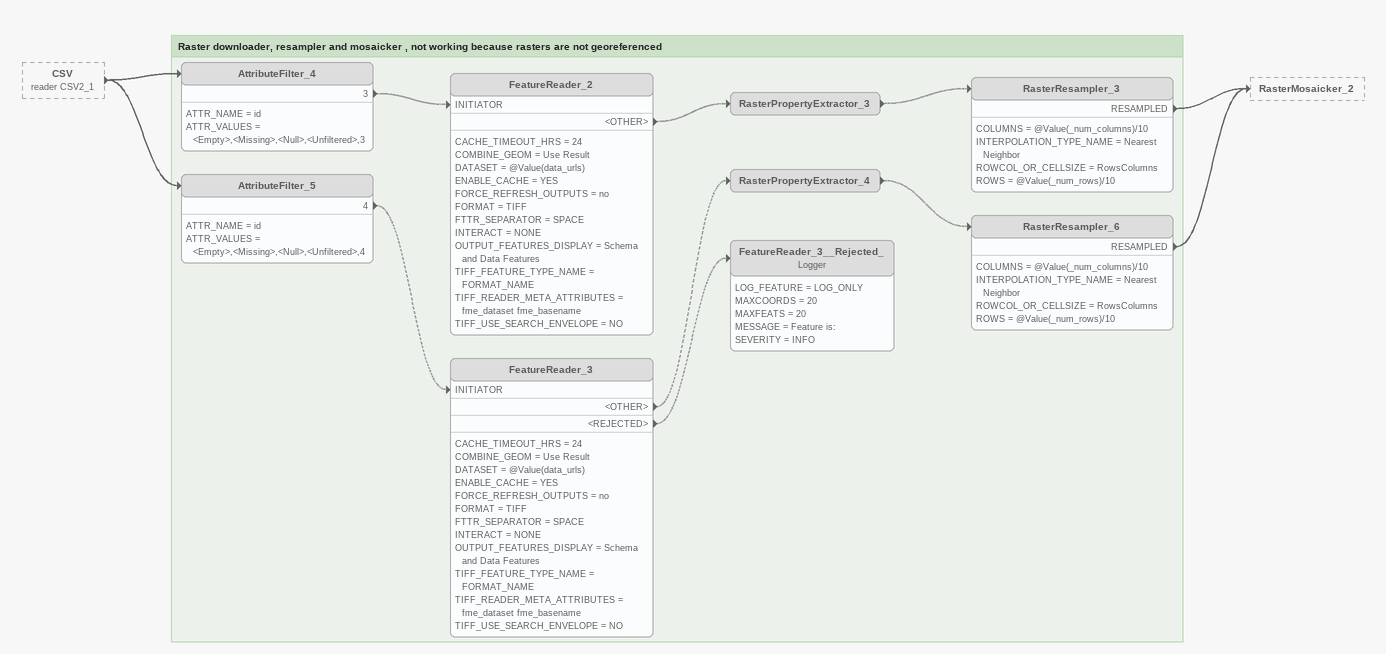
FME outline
CSV (reader CSV2_1) [outside]
    -> AttributeFilter_4
    -> AttributeFilter_5

Bookmark: Raster downloader, resampler and mosaicker , not working because rasters are not georeferenced
AttributeFilter_4 [off]
    ATTR_NAME = id
    ATTR_VALUES = <Empty>,<Missing>,<Null>,<Unfiltered>,3
    3 -> FeatureReader_2 [INITIATOR] [off]
FeatureReader_2 [off]
    CACHE_TIMEOUT_HRS = 24
    COMBINE_GEOM = Use Result
    DATASET = @Value(data_urls)
    ENABLE_CACHE = YES
    FORCE_REFRESH_OUTPUTS = no
    FORMAT = TIFF
    FTTR_SEPARATOR = SPACE
    INTERACT = NONE
    OUTPUT_FEATURES_DISPLAY = Schema and Data Features
    TIFF_FEATURE_TYPE_NAME = FORMAT_NAME
    TIFF_READER_META_ATTRIBUTES = fme_dataset fme_basename
    TIFF_USE_SEARCH_ENVELOPE = NO
    <OTHER> -> RasterPropertyExtractor_3 [off]
RasterPropertyExtractor_3 [off]
    -> RasterResampler_3 [off]
RasterResampler_3 [off]
    COLUMNS = @Value(_num_columns)/10
    INTERPOLATION_TYPE_NAME = Nearest Neighbor
    ROWCOL_OR_CELLSIZE = RowsColumns
    ROWS = @Value(_num_rows)/10
    RESAMPLED -> RasterMosaicker_2
AttributeFilter_5 [off]
    ATTR_NAME = id
    ATTR_VALUES = <Empty>,<Missing>,<Null>,<Unfiltered>,4
    4 -> FeatureReader_3 [INITIATOR] [off]
FeatureReader_3 [off]
    CACHE_TIMEOUT_HRS = 24
    COMBINE_GEOM = Use Result
    DATASET = @Value(data_urls)
    ENABLE_CACHE = YES
    FORCE_REFRESH_OUTPUTS = no
    FORMAT = TIFF
    FTTR_SEPARATOR = SPACE
    INTERACT = NONE
    OUTPUT_FEATURES_DISPLAY = Schema and Data Features
    TIFF_FEATURE_TYPE_NAME = FORMAT_NAME
    TIFF_READER_META_ATTRIBUTES = fme_dataset fme_basename
    TIFF_USE_SEARCH_ENVELOPE = NO
    <OTHER> -> RasterPropertyExtractor_4 [off]
    <REJECTED> -> FeatureReader_3__Rejected_ [off]
RasterPropertyExtractor_4 [off]
    -> RasterResampler_6 [off]
RasterResampler_6 [off]
    COLUMNS = @Value(_num_columns)/10
    INTERPOLATION_TYPE_NAME = Nearest Neighbor
    ROWCOL_OR_CELLSIZE = RowsColumns
    ROWS = @Value(_num_rows)/10
    RESAMPLED -> RasterMosaicker_2
FeatureReader_3__Rejected_: Logger [off]
    LOG_FEATURE = LOG_ONLY
    MAXCOORDS = 20
    MAXFEATS = 20
    MESSAGE = Feature is:
    SEVERITY = INFO
